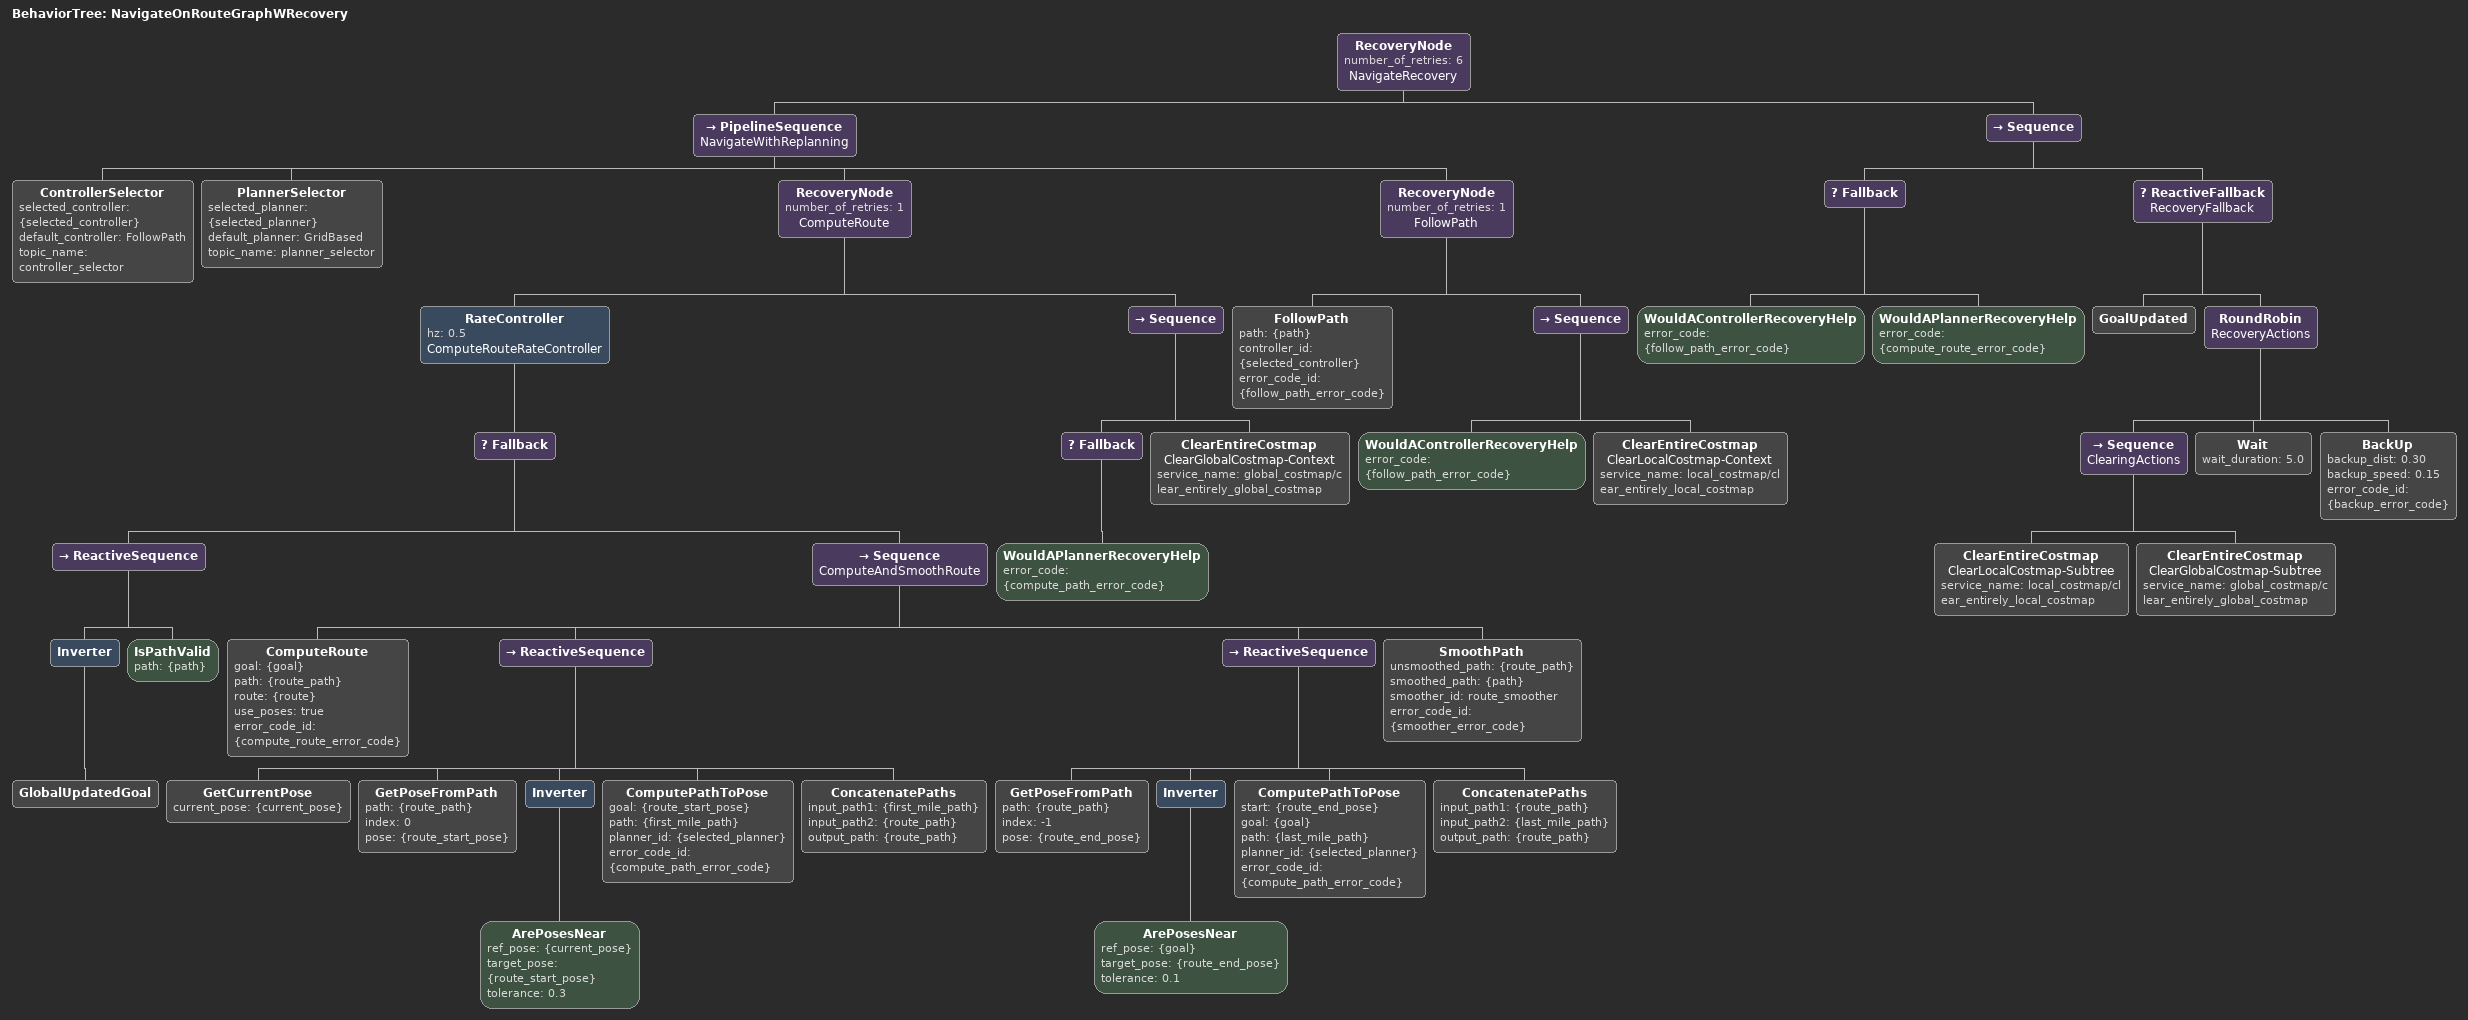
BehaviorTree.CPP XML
<root BTCPP_format="4" main_tree_to_execute="NavigateOnRouteGraphWRecovery">

  <BehaviorTree ID="NavigateOnRouteGraphWRecovery">

    <RecoveryNode number_of_retries="6" name="NavigateRecovery">

      <PipelineSequence name="NavigateWithReplanning">

        <ControllerSelector
          selected_controller="{selected_controller}"
          default_controller="FollowPath"
          topic_name="controller_selector"/>

        <PlannerSelector
          selected_planner="{selected_planner}"
          default_planner="GridBased"
          topic_name="planner_selector"/>

        <RecoveryNode
          number_of_retries="1"
          name="ComputeRoute">

          <RateController
            hz="0.5"
            name="ComputeRouteRateController">

            <Fallback>

              <!--
                새 goal이 생기거나 현재 path가 유효하지 않을 때
                새로운 Route 계산
              -->
              <ReactiveSequence>

                <Inverter>
                  <GlobalUpdatedGoal/>
                </Inverter>

                <IsPathValid path="{path}"/>

              </ReactiveSequence>

              <Sequence name="ComputeAndSmoothRoute">

                <!-- Route Server 사용 -->
                <ComputeRoute
                  goal="{goal}"
                  path="{route_path}"
                  route="{route}"
                  use_poses="true"
                  error_code_id="{compute_route_error_code}"/>

                <!-- First mile -->
                <ReactiveSequence>

                  <GetCurrentPose
                    current_pose="{current_pose}"/>

                  <GetPoseFromPath
                    path="{route_path}"
                    index="0"
                    pose="{route_start_pose}"/>

                  <Inverter>

                    <ArePosesNear
                      ref_pose="{current_pose}"
                      target_pose="{route_start_pose}"
                      tolerance="0.3"/>

                  </Inverter>

                  <ComputePathToPose
                    goal="{route_start_pose}"
                    path="{first_mile_path}"
                    planner_id="{selected_planner}"
                    error_code_id="{compute_path_error_code}"/>

                  <ConcatenatePaths
                    input_path1="{first_mile_path}"
                    input_path2="{route_path}"
                    output_path="{route_path}"/>

                </ReactiveSequence>

                <!-- Last mile -->
                <ReactiveSequence>

                  <GetPoseFromPath
                    path="{route_path}"
                    index="-1"
                    pose="{route_end_pose}"/>

                  <Inverter>

                    <ArePosesNear
                      ref_pose="{goal}"
                      target_pose="{route_end_pose}"
                      tolerance="0.1"/>

                  </Inverter>

                  <ComputePathToPose
                    start="{route_end_pose}"
                    goal="{goal}"
                    path="{last_mile_path}"
                    planner_id="{selected_planner}"
                    error_code_id="{compute_path_error_code}"/>

                  <ConcatenatePaths
                    input_path1="{route_path}"
                    input_path2="{last_mile_path}"
                    output_path="{route_path}"/>

                </ReactiveSequence>

                <!-- Route path smoothing -->
                <SmoothPath
                  unsmoothed_path="{route_path}"
                  smoothed_path="{path}"
                  smoother_id="route_smoother"
                  error_code_id="{smoother_error_code}"/>

              </Sequence>

            </Fallback>

          </RateController>

          <!-- Route / planner recovery -->
          <Sequence>

            <Fallback>

              <WouldAPlannerRecoveryHelp
                error_code="{compute_path_error_code}"/>

            </Fallback>

            <ClearEntireCostmap
              name="ClearGlobalCostmap-Context"
              service_name="global_costmap/clear_entirely_global_costmap"/>

          </Sequence>

        </RecoveryNode>

        <!-- 실제 Path 따라가기 -->
        <RecoveryNode
          number_of_retries="1"
          name="FollowPath">

          <FollowPath
            path="{path}"
            controller_id="{selected_controller}"
            error_code_id="{follow_path_error_code}"/>

          <Sequence>

            <WouldAControllerRecoveryHelp
              error_code="{follow_path_error_code}"/>

            <ClearEntireCostmap
              name="ClearLocalCostmap-Context"
              service_name="local_costmap/clear_entirely_local_costmap"/>

          </Sequence>

        </RecoveryNode>

      </PipelineSequence>

      <!-- 전체 Navigation Recovery -->
      <Sequence>

        <Fallback>

          <WouldAControllerRecoveryHelp
            error_code="{follow_path_error_code}"/>

          <WouldAPlannerRecoveryHelp
            error_code="{compute_route_error_code}"/>

        </Fallback>

        <ReactiveFallback name="RecoveryFallback">

          <GoalUpdated/>

          <RoundRobin name="RecoveryActions">

            <Sequence name="ClearingActions">

              <ClearEntireCostmap
                name="ClearLocalCostmap-Subtree"
                service_name="local_costmap/clear_entirely_local_costmap"/>

              <ClearEntireCostmap
                name="ClearGlobalCostmap-Subtree"
                service_name="global_costmap/clear_entirely_global_costmap"/>

            </Sequence>

            <Wait wait_duration="5.0"/>

            <BackUp
              backup_dist="0.30"
              backup_speed="0.15"
              error_code_id="{backup_error_code}"/>

          </RoundRobin>

        </ReactiveFallback>

      </Sequence>

    </RecoveryNode>

  </BehaviorTree>

</root>
